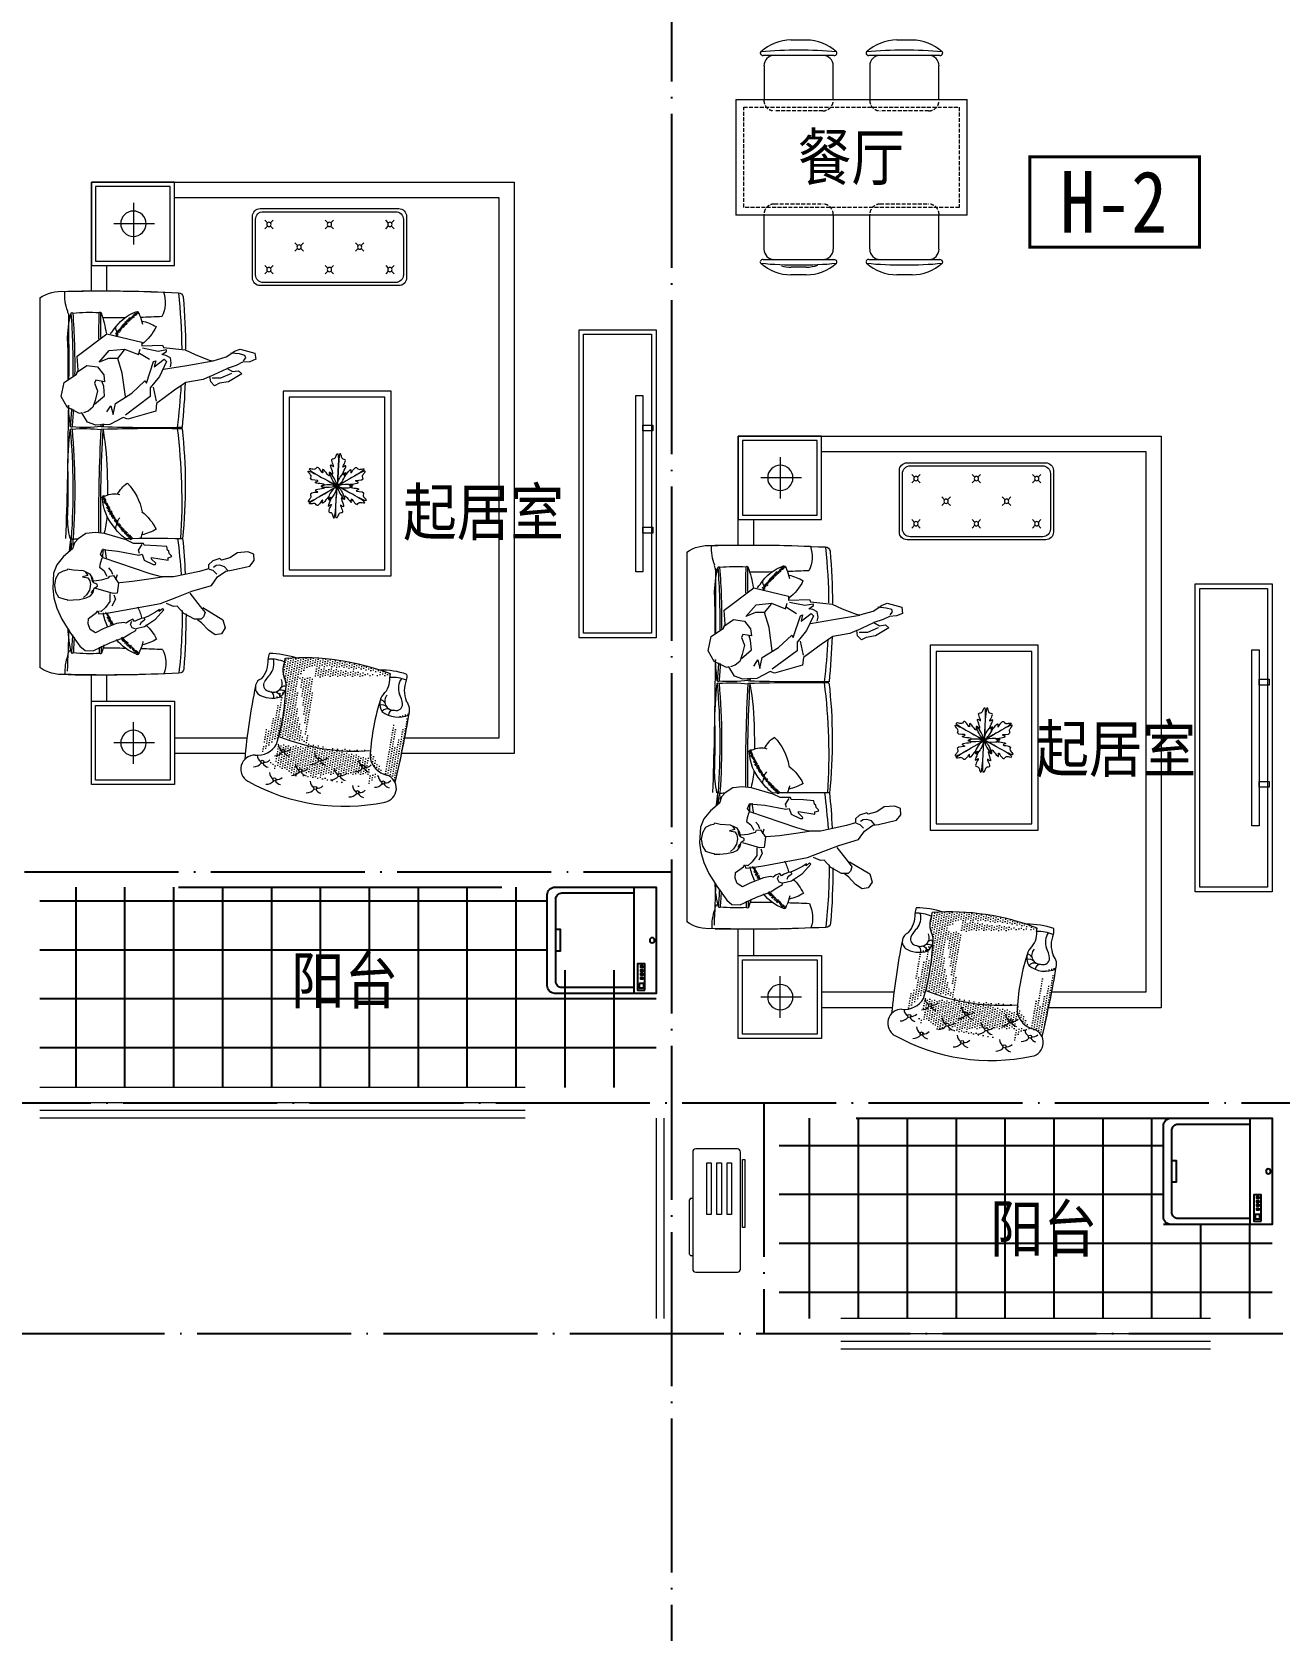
# Model space of a CAD drawing. Extents: x 534658 to 605938, y 354193 to 404593.
# Drawn here: x 552042 to 560142, y 369402 to 379845 of the extents above; entities that cross this region are included whole.
import ezdxf
from ezdxf.enums import TextEntityAlignment as Align

# ---------------------------------------------------------------- set-up
doc = ezdxf.new("R2010")
doc.units = 0
doc.header["$LTSCALE"] = 1000
doc.header["$MEASUREMENT"] = 0
doc.linetypes.add('DASH', pattern=[0.35, 0.25, -0.1])
doc.linetypes.add('DOTE', pattern=[2.42, 2, -0.2, 0.02, -0.2])
for name, color, linetype in [('0_厨卫', 154, 'Continuous'), ('0_铺地填充', 251, 'Continuous'), ('DOTE', 1, 'Continuous'), ('PUB_TEXT', 7, 'Continuous'), ('WINDOW', 4, 'Continuous')]:
    doc.layers.add(name, color=color, linetype=linetype)
for name, color, linetype, lineweight in [('0_家具', 31, 'Continuous', 9), ('0_栏杆', 163, 'Continuous', 5), ('0_空调', 31, 'Continuous', 9)]:
    doc.layers.add(name, color=color, linetype=linetype, lineweight=lineweight)
doc.styles.add('黑体', font='SIMHEI.TTF', dxfattribs={"width": 0.8})
pattern_1 = [(0, (-2117848.44, 598995.78), (0, 317.5), []), (90, (-2117848.44, 598995.78), (-317.5, 2e-14), [])]

# ---------------------------------------------------------------- blocks, each defined once
blk = doc.blocks.new('A$C4EB5717C')
at = {"layer": '0_空调', "color": 8}
for p, q in [((520, 110), (520, 120)), ((893, 120), (893, 110)), ((883, 100), (530, 100))]:
    blk.add_line(p, q, dxfattribs=at)
at = {"layer": '0_空调'}
blk.add_lwpolyline([(220, 120), (980, 120, 0.414214), (1000, 140), (1000, 410, 0.414214), (980, 430), (220, 430, 0.414214), (200, 410), (200, 140, 0.414214)], format="xyb", close=True, dxfattribs=at)
at = {"layer": '0_空调', "color": 8}
for points in [[(269, 459), (709, 459), (709, 444), (269, 444)], [(290, 372), (626, 372), (626, 343), (290, 343)], [(290, 306), (626, 306), (626, 277), (290, 277)], [(290, 240), (626, 240), (626, 211), (290, 211)]]:
    blk.add_lwpolyline(points, close=True, dxfattribs=at)
for centre, start, end in [((530, 110), 180, 270), ((883, 110), 270, 0)]:
    blk.add_arc(centre, 10, start, end, dxfattribs=at)
blk = doc.blocks.new('2325')
at = {"layer": '0_家具', "color": 8, "linetype": 'ByBlock'}
for p, q in [((1112746, 93438), (1112691, 93358)), ((1112837, 93458), (1112746, 93438)), ((1112907, 93418), (1112837, 93458)), ((1112947, 93338), (1112907, 93418)), ((1112575, 93353), (1112429, 93161)), ((1112665, 93348), (1112575, 93353)), ((1112680, 93358), (1112635, 93292)), ((1112635, 93292), (1112645, 93222)), ((1112691, 93358), (1112665, 93348)), ((1112907, 93252), (1112932, 93282)), ((1112932, 93282), (1112942, 93312)), ((1112942, 93323), (1112947, 93338)), ((1113003, 93287), (1112942, 93323)), ((1113023, 93232), (1113003, 93287)), ((1112429, 93161), (1112484, 92935)), ((1112615, 93212), (1112539, 93146)), ((1112590, 93151), (1112615, 93212)), ((1112645, 93222), (1112696, 93182)), ((1112696, 93182), (1112741, 93177)), ((1112731, 93232), (1112751, 93242)), ((1112741, 93177), (1112731, 93232)), ((1112771, 93182), (1112741, 93192)), ((1112751, 93242), (1112801, 93222)), ((1112832, 93177), (1112771, 93182)), ((1112801, 93222), (1112862, 93237)), ((1112887, 93242), (1112832, 93177)), ((1112862, 93237), (1112907, 93252)), ((1112937, 93161), (1112897, 93136)), ((1113018, 93141), (1113023, 93232)), ((1112539, 93146), (1112529, 93046)), ((1112590, 93091), (1112534, 93046)), ((1112590, 93091), (1112590, 93151)), ((1112686, 93061), (1112590, 93091)), ((1112837, 93041), (1112686, 93061)), ((1112882, 93106), (1112816, 93000)), ((1112953, 93121), (1112882, 93106)), ((1112897, 93136), (1112953, 93121)), ((1112973, 93056), (1113018, 93141)), ((1112983, 93026), (1112973, 93056)), ((1112529, 93046), (1112565, 92955)), ((1112565, 92955), (1112529, 92945)), ((1112555, 92950), (1112595, 92885)), ((1112816, 93000), (1112736, 92915)), ((1112837, 92880), (1112958, 93041)), ((1112932, 92844), (1112983, 93026)), ((1112484, 92935), (1112509, 92935)), ((1112509, 92935), (1112504, 92799)), ((1112544, 92829), (1112524, 92930)), ((1112645, 92854), (1112595, 92789)), ((1112610, 92859), (1112605, 92844)), ((1112605, 92844), (1112645, 92854)), ((1112751, 92905), (1112610, 92859)), ((1112706, 92819), (1112781, 92880)), ((1112736, 92915), (1112751, 92905)), ((1112867, 92839), (1112776, 92859)), ((1112781, 92880), (1112837, 92880)), ((1112882, 92839), (1112932, 92844)), ((1112504, 92799), (1112519, 92794)), ((1112519, 92794), (1112534, 92653)), ((1112534, 92774), (1112544, 92829)), ((1112544, 92774), (1112534, 92774)), ((1112565, 92804), (1112544, 92774)), ((1112570, 92779), (1112565, 92804)), ((1112585, 92749), (1112570, 92779)), ((1112620, 92744), (1112585, 92749)), ((1112595, 92789), (1112610, 92774)), ((1112610, 92774), (1112706, 92819)), ((1112645, 92749), (1112620, 92744)), ((1112660, 92794), (1112635, 92643)), ((1112796, 92723), (1112882, 92839)), ((1112534, 92653), (1112565, 92588)), ((1112635, 92643), (1112606, 92472)), ((1112726, 92537), (1112746, 92648)), ((1112746, 92648), (1112796, 92723)), ((1112565, 92588), (1112600, 92497)), ((1112706, 92492), (1112726, 92537)), ((1112605, 92472), (1112580, 92386)), ((1112600, 92497), (1112605, 92472)), ((1112706, 92492), (1112655, 92381)), ((1112741, 92487), (1112706, 92492)), ((1112716, 92477), (1112716, 92421)), ((1112767, 92463), (1112741, 92487)), ((1112741, 92371), (1112751, 92431)), ((1112751, 92431), (1112767, 92463)), ((1112543, 92332), (1112529, 92296)), ((1112560, 92356), (1112543, 92332)), ((1112560, 92301), (1112555, 92356)), ((1112580, 92386), (1112560, 92356)), ((1112615, 92280), (1112635, 92321)), ((1112635, 92321), (1112655, 92381)), ((1112655, 92381), (1112675, 92346)), ((1112675, 92346), (1112670, 92306)), ((1112716, 92421), (1112686, 92351)), ((1112689, 92285), (1112741, 92371)), ((1112529, 92296), (1112555, 92200)), ((1112570, 92265), (1112560, 92301)), ((1112585, 92260), (1112570, 92265)), ((1112605, 92275), (1112585, 92260)), ((1112595, 92195), (1112611, 92234)), ((1112611, 92234), (1112615, 92280)), ((1112670, 92306), (1112689, 92285)), ((1112555, 92200), (1112595, 92195))]:
    blk.add_line(p, q, dxfattribs=at)
blk = doc.blocks.new('135')
at = {"layer": '0_家具', "color": 8, "linetype": 'ByBlock'}
for p, q in [((1537304, 158076), (1537369, 158167)), ((1537369, 158167), (1537402, 158195)), ((1537402, 158195), (1537455, 158198)), ((1537455, 158198), (1537562, 158147)), ((1537562, 158147), (1537650, 158114)), ((1537650, 158114), (1537693, 158087)), ((1537251, 157993), (1537304, 158076)), ((1537435, 158059), (1537422, 158023)), ((1537422, 158023), (1537425, 157988)), ((1537471, 158081), (1537435, 158059)), ((1537519, 158056), (1537471, 158081)), ((1537607, 158021), (1537519, 158056)), ((1537653, 158013), (1537607, 158021)), ((1537670, 158018), (1537653, 158013)), ((1537690, 158003), (1537670, 158018)), ((1537693, 158087), (1537731, 158066)), ((1537708, 158049), (1537698, 158028)), ((1537698, 158028), (1537706, 158006)), ((1537728, 158056), (1537708, 158049)), ((1537723, 158008), (1537713, 157993)), ((1537741, 157998), (1537723, 158008)), ((1537731, 158066), (1537733, 158054)), ((1537733, 158054), (1537789, 158041)), ((1537764, 158016), (1537758, 158032)), ((1537782, 158004), (1537764, 158016)), ((1537789, 158041), (1537860, 157993)), ((1538158, 158016), (1538133, 157996)), ((1538204, 158064), (1538158, 158016)), ((1538247, 158094), (1538204, 158064)), ((1538287, 158087), (1538247, 158094)), ((1538312, 158049), (1538287, 158087)), ((1538297, 157996), (1538312, 158049)), ((1537200, 157854), (1537220, 157922)), ((1537220, 157922), (1537251, 157993)), ((1537425, 157988), (1537476, 157950)), ((1537476, 157950), (1537486, 157938)), ((1537486, 157938), (1537491, 157958)), ((1537491, 157958), (1537531, 157955)), ((1537506, 157943), (1537496, 157940)), ((1537534, 157917), (1537506, 157943)), ((1537531, 157955), (1537604, 157943)), ((1537564, 157877), (1537534, 157917)), ((1537599, 157862), (1537577, 157907)), ((1537604, 157943), (1537893, 157890)), ((1537713, 157993), (1537690, 158003)), ((1537766, 157988), (1537741, 157998)), ((1537781, 157985), (1537766, 157988)), ((1537809, 157975), (1537781, 157985)), ((1537791, 157995), (1537782, 158004)), ((1537785, 157987), (1537791, 157995)), ((1537860, 157948), (1537809, 157975)), ((1537860, 157993), (1537913, 157932)), ((1537885, 157930), (1537860, 157948)), ((1537883, 157943), (1537885, 157930)), ((1537905, 157925), (1537883, 157943)), ((1537913, 157932), (1537905, 157925)), ((1537976, 157910), (1537931, 157890)), ((1538001, 157907), (1537976, 157910)), ((1538044, 157955), (1538001, 157907)), ((1538113, 157993), (1538044, 157955)), ((1538082, 157824), (1538150, 157910)), ((1538156, 157993), (1538113, 157993)), ((1538150, 157910), (1538181, 157950)), ((1538171, 157978), (1538156, 157993)), ((1538166, 157917), (1538297, 157996)), ((1538181, 157950), (1538171, 157978)), ((1537192, 157794), (1537200, 157854)), ((1537203, 157771), (1537210, 157816)), ((1537210, 157816), (1537230, 157849)), ((1537230, 157849), (1537271, 157862)), ((1537271, 157862), (1537286, 157864)), ((1537286, 157869), (1537324, 157867)), ((1537286, 157864), (1537286, 157869)), ((1537324, 157867), (1537367, 157864)), ((1537367, 157864), (1537410, 157854)), ((1537412, 157834), (1537392, 157851)), ((1537410, 157854), (1537438, 157842)), ((1537431, 157804), (1537412, 157834)), ((1537437, 157768), (1537431, 157804)), ((1537438, 157842), (1537455, 157819)), ((1537451, 157804), (1537441, 157824)), ((1537455, 157819), (1537461, 157791)), ((1537584, 157826), (1537473, 157794)), ((1537564, 157826), (1537564, 157877)), ((1537610, 157824), (1537584, 157826)), ((1537589, 157834), (1537599, 157862)), ((1537620, 157758), (1537610, 157824)), ((1537893, 157890), (1537999, 157849)), ((1537999, 157849), (1538095, 157811)), ((1538095, 157811), (1538224, 157773)), ((1537198, 157693), (1537192, 157794)), ((1537210, 157730), (1537203, 157771)), ((1537230, 157695), (1537210, 157730)), ((1537261, 157680), (1537230, 157695)), ((1537386, 157717), (1537420, 157723)), ((1537420, 157708), (1537386, 157717)), ((1537435, 157700), (1537392, 157679)), ((1537405, 157687), (1537420, 157708)), ((1537420, 157723), (1537433, 157743)), ((1537433, 157743), (1537437, 157768)), ((1537453, 157728), (1537435, 157700)), ((1537441, 157718), (1537450, 157751)), ((1537458, 157756), (1537453, 157728)), ((1537481, 157766), (1537458, 157756)), ((1537460, 157743), (1537508, 157738)), ((1537461, 157791), (1537482, 157778)), ((1537482, 157778), (1537481, 157766)), ((1537508, 157738), (1537554, 157725)), ((1537824, 157698), (1537519, 157594)), ((1537524, 157677), (1537544, 157713)), ((1537554, 157725), (1537562, 157713)), ((1537562, 157713), (1537587, 157710)), ((1537582, 157703), (1537574, 157680)), ((1537587, 157710), (1537620, 157758)), ((1537602, 157735), (1537612, 157703)), ((1537711, 157748), (1537625, 157756)), ((1537817, 157733), (1537711, 157748)), ((1537903, 157720), (1537817, 157733)), ((1537898, 157718), (1537824, 157698)), ((1537976, 157718), (1537898, 157718)), ((1538145, 157682), (1537976, 157718)), ((1538224, 157773), (1538262, 157718)), ((1538257, 157700), (1538234, 157677)), ((1538262, 157718), (1538317, 157680)), ((1537220, 157639), (1537198, 157693)), ((1537263, 157586), (1537220, 157639)), ((1537283, 157675), (1537261, 157680)), ((1537291, 157667), (1537283, 157675)), ((1537326, 157675), (1537291, 157667)), ((1537392, 157679), (1537326, 157675)), ((1537496, 157655), (1537524, 157677)), ((1537501, 157632), (1537496, 157655)), ((1537511, 157597), (1537501, 157632)), ((1537519, 157594), (1537503, 157571)), ((1537574, 157680), (1537556, 157660)), ((1537774, 157571), (1537786, 157609)), ((1537786, 157609), (1537845, 157637)), ((1537862, 157629), (1537834, 157602)), ((1537834, 157592), (1537941, 157609)), ((1537834, 157602), (1537834, 157592)), ((1537845, 157637), (1537860, 157637)), ((1537860, 157637), (1537862, 157629)), ((1537941, 157609), (1537941, 157594)), ((1537941, 157594), (1537966, 157586)), ((1538204, 157665), (1538145, 157682)), ((1538204, 157639), (1538204, 157665)), ((1538231, 157614), (1538204, 157639)), ((1538234, 157677), (1538211, 157670)), ((1538277, 157599), (1538231, 157614)), ((1538254, 157645), (1538236, 157657)), ((1538277, 157642), (1538254, 157645)), ((1538307, 157652), (1538277, 157642)), ((1538287, 157609), (1538277, 157599)), ((1538343, 157594), (1538287, 157609)), ((1538330, 157677), (1538307, 157652)), ((1538317, 157680), (1538353, 157675)), ((1538391, 157561), (1538343, 157594)), ((1538353, 157675), (1538471, 157648)), ((1538471, 157648), (1538499, 157612)), ((1538499, 157612), (1538497, 157571)), ((1537321, 157536), (1537263, 157586)), ((1537334, 157496), (1537321, 157536)), ((1537357, 157470), (1537334, 157496)), ((1537503, 157571), (1537516, 157541)), ((1537516, 157541), (1537615, 157551)), ((1537615, 157551), (1537751, 157576)), ((1537716, 157501), (1537670, 157478)), ((1537781, 157501), (1537716, 157501)), ((1537755, 157566), (1537750, 157544)), ((1537750, 157544), (1537774, 157507)), ((1537751, 157576), (1537774, 157571)), ((1537786, 157513), (1537781, 157501)), ((1537867, 157516), (1537786, 157513)), ((1537933, 157521), (1537867, 157516)), ((1537938, 157544), (1537933, 157521)), ((1537946, 157551), (1537938, 157544)), ((1537948, 157566), (1537946, 157551)), ((1537961, 157579), (1537948, 157566)), ((1537966, 157586), (1537961, 157579)), ((1538459, 157556), (1538391, 157561)), ((1538497, 157571), (1538459, 157556)), ((1537407, 157437), (1537357, 157470)), ((1537471, 157430), (1537407, 157437)), ((1537529, 157437), (1537471, 157430)), ((1537670, 157478), (1537529, 157437))]:
    blk.add_line(p, q, dxfattribs=at)
blk = doc.blocks.new('A$C06297D3F')
at = {"layer": '0_家具'}
h = blk.add_hatch(dxfattribs=at)
h.set_pattern_fill('DOTS', color=8, scale=254, angle=-134.7764, style=0)
h.set_pattern_definition([(225.223636, (11129.018, -27762.821), (5.678339, -16.815945), [0, -15.875])])
edge = h.paths.add_edge_path()
edge.add_ellipse((1857, -639), major_axis=(1240, -774), ratio=1, start_angle=160.1904, end_angle=162.2843, ccw=False)
edge.add_ellipse((1013, 376), major_axis=(77, 124), ratio=1, start_angle=4.7389, end_angle=56.3169, ccw=False)
edge.add_ellipse((1230, 595), major_axis=(93, 149), ratio=1, start_angle=101.58, end_angle=152.6447, ccw=False)
edge.add_ellipse((6451, 6579), major_axis=(6790, -4238), ratio=1, start_angle=258.8511, end_angle=259.6893, ccw=False)
edge.add_ellipse((952, 678), major_axis=(54.6, -34.1), ratio=1, start_angle=96.3205, end_angle=137.2526)
edge.add_ellipse((925, 737), major_axis=(8.57, -5.35), ratio=1, start_angle=257.1951, end_angle=411.7533, ccw=False)
edge.add_ellipse((925, 737), major_axis=(8.57, -5.35), ratio=1, start_angle=77.1951, end_angle=257.1951, ccw=False)
edge.add_ellipse((925, 737), major_axis=(5.35, 8.57), ratio=1, start_angle=321.7533, end_angle=347.1951, ccw=False)
edge.add_ellipse((952, 678), major_axis=(54.6, -34.1), ratio=1, start_angle=96.3205, end_angle=137.2526, ccw=False)
edge.add_ellipse((6451, 6579), major_axis=(4238, 6790), ratio=1, start_angle=165.3694, end_angle=168.8511, ccw=False)
edge.add_ellipse((556, 1189), major_axis=(115, -72), ratio=1, start_angle=275.8515, end_angle=337.7307, ccw=False)
edge.add_ellipse((374, 988), major_axis=(77, 123), ratio=1, start_angle=278.3727, end_angle=335.0598, ccw=False)
edge.add_ellipse((-617, 1788), major_axis=(749, 1200), ratio=1, start_angle=262.6728, end_angle=264.6261, ccw=False)
edge.add_ellipse((-196, -242), major_axis=(1119, -699), ratio=1, start_angle=64.9106, end_angle=91.2815, ccw=False)
edge = h.paths.add_edge_path()
edge.add_ellipse((2081, -906), major_axis=(916, 1468), ratio=1, start_angle=67.336, end_angle=79.9465, ccw=False)
edge.add_ellipse((1230, 595), major_axis=(149, -93), ratio=1, start_angle=242.6447, end_angle=242.7012, ccw=False)
edge.add_ellipse((1013, 376), major_axis=(124, -77), ratio=1, start_angle=94.7389, end_angle=146.3169)
edge.add_ellipse((1857, -639), major_axis=(774, 1240), ratio=1, start_angle=70.1904, end_angle=84.7651)
edge.add_ellipse((757, 180), major_axis=(77.4, -48.3), ratio=1, start_angle=124.2911, end_angle=167.1951, ccw=False)
edge.add_ellipse((706, 108), major_axis=(145, -90), ratio=1, start_angle=90.3382, end_angle=105.7276, ccw=False)
edge = h.paths.add_edge_path()
edge.add_line((586, 85), (603, 103))
edge.add_ellipse((527, 224), major_axis=(76, 122), ratio=1, start_angle=244.2517, end_angle=292.157)
edge.add_ellipse((757, 180), major_axis=(77.4, -48.3), ratio=1, start_angle=167.1951, end_angle=199.6694, ccw=False)
edge.add_ellipse((1857, -639), major_axis=(1240, -774), ratio=1, start_angle=162.2843, end_angle=174.7651, ccw=False)
edge.add_ellipse((-196, -242), major_axis=(1119, -699), ratio=1, start_angle=64.9106, end_angle=73.1357)
edge.add_ellipse((55, 786), major_axis=(402, 644), ratio=1, start_angle=255.9004, end_angle=289.8354, ccw=False)
edge.add_ellipse((521, 331), major_axis=(58, 92.9), ratio=1, start_angle=176.3822, end_angle=245.1703, ccw=False)
edge.add_ellipse((1562, 1834), major_axis=(1026, 1644), ratio=1, start_angle=162.7715, end_angle=177.2383, ccw=False)
edge.add_line((95, 568), (86, 560))
edge.add_ellipse((1402, 1446), major_axis=(1346, -840), ratio=1, start_angle=245.932, end_angle=271.0135)
edge = h.paths.add_edge_path()
edge.add_ellipse((820, 446), major_axis=(371, 594), ratio=1, start_angle=59.5523, end_angle=90.9474, ccw=False)
edge.add_ellipse((374, 988), major_axis=(123, -77), ratio=1, start_angle=65.2032, end_angle=73.334)
edge.add_ellipse((556, 1138), major_axis=(77.3, -48.3), ratio=1, start_angle=201.1958, end_angle=248.545, ccw=False)
edge.add_ellipse((4469, -3417), major_axis=(3217, 5155), ratio=1, start_angle=73.1682, end_angle=77.5565)
edge.add_ellipse((192, 773), major_axis=(75.6, -47.2), ratio=1, start_angle=156.3093, end_angle=167.0408, ccw=False)
edge.add_ellipse((107, 679), major_axis=(145, -90), ratio=1, start_angle=80.8602, end_angle=110.3903, ccw=False)
for p, q in [((103, 576), (86, 560)), ((603, 103), (586, 85))]:
    blk.add_line(p, q, dxfattribs=at)
at = {"layer": '0_家具', "color": 8}
for centre in [(530, 1110), (702, 1066), (575, 954), (735, 907), (911, 885), (782, 751), (925, 737), (1095, 688), (943, 568), (1095, 549)]:
    blk.add_circle(centre, 10.1, dxfattribs=at)
at = {"layer": '0_家具'}
for centre, radius, start, end in [((4469, -3417), 6076, 131.1967, 135.585), ((556, 1138), 91.1, 65.7048, 216.5736), ((87, 41), 1284, 25.7182, 66.7835), ((374, 988), 145, 336.4012, 41.3625), ((192, 773), 89.1, 124.3378, 185.9862), ((107, 679), 171, 16.6911, 78.4188), ((-617, 1788), 1414, 307.5317, 322.6546), ((-196, -242), 1320, 32.9391, 59.3384), ((-69, 802), 176, 302.3259, 347.2661), ((63, 595), 69.3, 122.5231, 154.8526), ((228, 780), 239, 211.9659, 238.4814), ((225, 501), 144, 100.2617, 148.1671), ((179, 731), 91.3, 282.7494, 358.1277), ((413, 922), 509, 215.7832, 236.0673), ((1402, 1446), 1586, 213.9605, 239.042), ((1162, 560), 91.1, 233.8737, 24.7425), ((1857, -639), 1461, 128.219, 142.7936), ((-2180, 3323), 4407, 313.3878, 319.6664), ((1013, 376), 146, 49.2276, 114.3454), ((757, 180), 91.3, 92.3196, 167.6979), ((706, 108), 171, 21.7075, 73.7562), ((1035, 516), 642, 217.7518, 233.4334), ((527, 224), 144, 302.2802, 350.1855), ((804, 163), 61, 257.0033, 6.7865), ((806, 229), 239, 211.9659, 238.4814), ((622, 63), 69.3, 295.5946, 327.9242), ((830, -67), 176, 103.1812, 148.1214)]:
    blk.add_arc(centre, radius, start, end, dxfattribs=at)
at = {"layer": '0_家具', "color": 8}
for centre, radius, start, end in [((479, 1125), 52.8, 354.3117, 41.9543), ((492, 1083), 46.2, 47.8908, 102.7522), ((496, 1082), 43.9, 323.073, 26.0407), ((556, 1051), 64.4, 53.4773, 105.2811), ((664, 1039), 46.2, 47.8908, 102.7522), ((651, 1081), 52.8, 354.3117, 41.9543), ((668, 1038), 43.9, 323.073, 26.0407), ((728, 1007), 64.4, 53.4773, 105.2811), ((538, 927), 46.2, 47.8908, 102.7522), ((525, 969), 52.8, 354.3117, 41.9543), ((541, 926), 43.9, 323.073, 26.0407), ((602, 895), 64.4, 53.4773, 105.2811), ((684, 922), 52.8, 354.3117, 41.9543), ((697, 880), 46.2, 47.8908, 102.7522), ((701, 879), 43.9, 323.073, 26.0407), ((761, 848), 64.4, 53.4773, 105.2811), ((874, 858), 46.2, 47.8908, 102.7522), ((861, 900), 52.8, 354.3117, 41.9543), ((877, 857), 43.9, 323.073, 26.0407), ((938, 826), 64.4, 53.4773, 105.2811), ((273, 685), 161, 150.1839, 174.3037), ((168, 742), 41.6, 39.7131, 145.3085), ((171, 718), 58.1, 281.3278, 60.4745), ((224, 792), 33.9, 237.9436, 321.2231), ((259, 774), 47.3, 218.2701, 282.701), ((744, 725), 46.2, 47.8908, 102.7522), ((731, 767), 52.8, 354.3117, 41.9543), ((748, 724), 43.9, 323.073, 26.0407), ((808, 693), 64.4, 53.4773, 105.2811), ((888, 710), 46.2, 47.8908, 102.7522), ((875, 752), 52.8, 354.3117, 41.9543), ((952, 678), 64.4, 53.4773, 105.2811), ((1044, 703), 52.8, 354.3117, 41.9543), ((9, 727), 107, 289.9419, 345.8856), ((253, 687), 29.5, 164.7803, 236.5752), ((272, 730), 44.1, 188.4811, 251.6391), ((891, 709), 43.9, 323.073, 26.0407), ((1057, 661), 46.2, 47.8908, 102.7522), ((1061, 660), 43.9, 323.073, 26.0407), ((1121, 630), 64.4, 53.4773, 105.2811), ((905, 541), 46.2, 47.8908, 102.7522), ((892, 583), 52.8, 354.3117, 41.9543), ((909, 540), 43.9, 323.073, 26.0407), ((969, 510), 64.4, 53.4773, 105.2811), ((1058, 522), 46.2, 47.8908, 102.7522), ((1045, 564), 52.8, 354.3117, 41.9543), ((1062, 521), 43.9, 323.073, 26.0407), ((1122, 490), 64.4, 53.4773, 105.2811), ((743, 173), 58.1, 29.9728, 169.1194), ((711, 254), 29.5, 213.872, 285.6669), ((754, 274), 44.1, 198.8082, 261.9662), ((799, 261), 47.3, 167.7463, 232.1772), ((817, 227), 33.9, 129.2242, 212.5036), ((754, 10), 107, 104.5617, 160.5054), ((709, 274), 161, 276.1436, 300.2634), ((767, 169), 41.6, 305.1388, 50.7342)]:
    blk.add_arc(centre, radius, start, end, dxfattribs=at)
blk = doc.blocks.new('A$C023E0CD5')
at = {"layer": '0_家具'}
for p, q in [((2741, 3918), (2741, 3648)), ((2604, 3783), (2868, 3783)), ((3348, 3301), (3348, 901)), ((2741, 277), (2741, 547)), ((2604, 412), (2868, 412))]:
    blk.add_line(p, q, dxfattribs=at)
at = {"layer": '0_家具', "color": 8}
for p, q in [((1066, 3788), (1049, 3805)), ((1049, 3750), (1066, 3768)), ((1086, 3788), (1103, 3805)), ((1103, 3750), (1086, 3768)), ((1459, 3788), (1441, 3805)), ((1441, 3750), (1459, 3768)), ((1478, 3788), (1496, 3805)), ((1496, 3750), (1478, 3768)), ((1851, 3788), (1833, 3805)), ((1833, 3750), (1851, 3768)), ((1871, 3788), (1888, 3805)), ((1888, 3750), (1871, 3768)), ((1262, 3641), (1245, 3659)), ((1282, 3641), (1300, 3659)), ((1655, 3641), (1637, 3659)), ((1675, 3641), (1692, 3659)), ((1245, 3604), (1262, 3621)), ((1300, 3604), (1282, 3621)), ((1637, 3604), (1655, 3621)), ((1692, 3604), (1675, 3621)), ((1049, 3512), (1066, 3494)), ((1066, 3475), (1049, 3457)), ((1103, 3512), (1086, 3494)), ((1086, 3475), (1103, 3457)), ((1441, 3512), (1459, 3494)), ((1459, 3475), (1441, 3457)), ((1496, 3512), (1478, 3494)), ((1478, 3475), (1496, 3457)), ((1833, 3512), (1851, 3494)), ((1851, 3475), (1833, 3457)), ((1888, 3512), (1871, 3494)), ((1871, 3475), (1888, 3457))]:
    blk.add_line(p, q, dxfattribs=at)
at = {"layer": '0_家具', "color": 8, "linetype": 'Continuous'}
for p, q in [((2708, 3200), (2716, 3209)), ((2714, 3202), (2722, 3211)), ((2716, 3194), (2724, 3203)), ((2728, 3199), (2720, 3190)), ((2730, 3203), (2722, 3195)), ((2730, 3196), (2722, 3188)), ((2737, 3200), (2729, 3191)), ((2737, 3193), (2729, 3184)), ((2737, 3184), (2745, 3192)), ((2737, 3177), (2745, 3185)), ((2749, 3180), (2737, 3176)), ((2749, 3180), (2741, 3171)), ((2752, 3177), (2744, 3169)), ((2759, 3171), (2751, 3163)), ((2757, 3157), (2765, 3166)), ((2766, 3175), (2758, 3166)), ((2759, 3155), (2772, 3159)), ((2764, 3161), (2772, 3169)), ((2774, 3158), (2766, 3150)), ((2779, 3162), (2771, 3153)), ((2781, 3152), (2773, 3144)), ((2786, 3156), (2778, 3147)), ((2779, 3136), (2787, 3144)), ((2781, 3133), (2794, 3147)), ((2796, 3135), (2784, 3131)), ((2801, 3140), (2788, 3136)), ((2796, 3135), (2788, 3126)), ((2799, 3132), (2791, 3124)), ((2798, 3124), (2806, 3133)), ((2806, 3126), (2798, 3118)), ((2801, 3122), (2809, 3130)), ((2809, 3121), (2801, 3112)), ((2816, 3123), (2803, 3119)), ((2814, 3124), (2806, 3115)), ((2815, 3115), (2807, 3106)), ((2821, 3118), (2813, 3109)), ((2815, 3102), (2823, 3110)), ((2817, 3099), (2825, 3108)), ((2832, 3101), (2820, 3097)), ((2835, 3099), (2823, 3085)), ((2832, 3101), (2824, 3093)), ((2833, 3091), (2825, 3083)), ((2840, 3085), (2832, 3077)), ((2833, 3083), (2841, 3092)), ((2835, 3081), (2843, 3089)), ((2850, 3082), (2837, 3078)), ((2851, 3070), (2841, 3065)), ((2851, 3081), (2844, 3070)), ((2855, 3062), (2845, 3057)), ((2846, 3067), (2856, 3072)), ((2847, 3064), (2858, 3069)), ((2927, 1980), (2917, 1985)), ((2929, 1983), (2918, 1988)), ((2921, 1993), (2931, 1988)), ((2934, 1982), (2923, 1987)), ((2925, 2002), (2935, 1997)), ((2939, 2007), (2928, 2012)), ((2928, 1997), (2939, 1992)), ((2939, 2007), (2932, 2018)), ((2932, 2006), (2943, 2001)), ((2873, 1875), (2862, 1880)), ((2877, 1883), (2866, 1888)), ((2881, 1888), (2871, 1893)), ((2881, 1879), (2871, 1884)), ((2881, 1877), (2874, 1888)), ((2885, 1896), (2875, 1901)), ((2875, 1891), (2886, 1885)), ((2887, 1899), (2876, 1904)), ((2877, 1894), (2887, 1889)), ((2887, 1899), (2879, 1910)), ((2881, 1913), (2898, 1904)), ((2882, 1916), (2893, 1911)), ((2893, 1896), (2886, 1907)), ((2899, 1919), (2889, 1924)), ((2890, 1928), (2891, 1927)), ((2903, 1926), (2890, 1928)), ((2891, 1927), (2892, 1927)), ((2891, 1927), (2891, 1927)), ((2892, 1927), (2893, 1927)), ((2892, 1927), (2892, 1927)), ((2903, 1927), (2893, 1932)), ((2893, 1927), (2894, 1927)), ((2893, 1927), (2893, 1927)), ((2904, 1915), (2893, 1920)), ((2894, 1927), (2895, 1927)), ((2894, 1927), (2894, 1927)), ((2894, 1927), (2894, 1927)), ((2895, 1926), (2896, 1927)), ((2895, 1927), (2895, 1926)), ((2896, 1940), (2903, 1929)), ((2896, 1927), (2897, 1926)), ((2897, 1944), (2908, 1938)), ((2908, 1923), (2897, 1928)), ((2897, 1927), (2898, 1927)), ((2897, 1926), (2897, 1927)), ((2898, 1927), (2899, 1927)), ((2898, 1927), (2898, 1927)), ((2898, 1927), (2898, 1927)), ((2899, 1927), (2900, 1927)), ((2900, 1927), (2901, 1926)), ((2911, 1945), (2901, 1951)), ((2901, 1926), (2902, 1926)), ((2901, 1926), (2901, 1926)), ((2901, 1926), (2901, 1926)), ((2902, 1926), (2903, 1926)), ((2903, 1937), (2913, 1932)), ((2915, 1953), (2905, 1959)), ((2917, 1957), (2906, 1962)), ((2916, 1939), (2906, 1944)), ((2917, 1957), (2909, 1968)), ((2910, 1967), (2921, 1962)), ((2926, 1972), (2915, 1977)), ((2917, 1970), (2927, 1964)), ((2932, 1974), (2922, 1980)), ((2779, 1778), (2787, 1769)), ((2781, 1780), (2794, 1766)), ((2796, 1779), (2784, 1783)), ((2796, 1779), (2788, 1787)), ((2801, 1773), (2788, 1777)), ((2799, 1781), (2791, 1790)), ((2806, 1787), (2798, 1796)), ((2798, 1789), (2806, 1781)), ((2809, 1793), (2801, 1801)), ((2801, 1792), (2809, 1783)), ((2816, 1790), (2803, 1794)), ((2814, 1789), (2806, 1798)), ((2815, 1799), (2807, 1807)), ((2821, 1796), (2813, 1804)), ((2815, 1811), (2823, 1803)), ((2817, 1814), (2825, 1805)), ((2832, 1812), (2820, 1816)), ((2835, 1815), (2823, 1828)), ((2832, 1812), (2824, 1821)), ((2833, 1822), (2825, 1831)), ((2840, 1828), (2832, 1837)), ((2833, 1830), (2841, 1822)), ((2835, 1833), (2843, 1824)), ((2850, 1831), (2837, 1835)), ((2851, 1843), (2841, 1849)), ((2851, 1832), (2844, 1844)), ((2855, 1851), (2845, 1857)), ((2863, 1852), (2846, 1860)), ((2846, 1846), (2856, 1841)), ((2847, 1850), (2858, 1844)), ((2864, 1855), (2854, 1860)), ((2864, 1855), (2857, 1866)), ((2859, 1869), (2869, 1864)), ((2860, 1872), (2871, 1867)), ((2877, 1871), (2867, 1876)), ((2748, 1748), (2748, 1747)), ((2748, 1748), (2748, 1748)), ((2748, 1747), (2749, 1747)), ((2749, 1747), (2749, 1746)), ((2762, 1733), (2749, 1737)), ((2759, 1742), (2751, 1751)), ((2762, 1733), (2754, 1742)), ((2757, 1756), (2765, 1747)), ((2765, 1736), (2757, 1745)), ((2766, 1739), (2758, 1747)), ((2759, 1758), (2772, 1754)), ((2764, 1753), (2772, 1744)), ((2774, 1755), (2766, 1764)), ((2779, 1752), (2771, 1760)), ((2781, 1761), (2773, 1770)), ((2786, 1758), (2778, 1766)), ((2914, 1243), (2906, 1254)), ((2907, 1253), (2918, 1248)), ((2914, 1255), (2924, 1250)), ((2923, 1258), (2919, 1260)), ((2882, 1182), (2871, 1187)), ((2884, 1185), (2873, 1190)), ((2884, 1185), (2876, 1196)), ((2878, 1199), (2895, 1190)), ((2879, 1202), (2890, 1197)), ((2890, 1181), (2883, 1193)), ((2896, 1205), (2885, 1210)), ((2887, 1214), (2887, 1213)), ((2899, 1212), (2887, 1214)), ((2887, 1213), (2888, 1213)), ((2888, 1213), (2889, 1213)), ((2900, 1213), (2889, 1218)), ((2889, 1213), (2890, 1213)), ((2889, 1213), (2889, 1213)), ((2890, 1213), (2891, 1213)), ((2890, 1213), (2890, 1213)), ((2900, 1201), (2890, 1206)), ((2891, 1212), (2892, 1212)), ((2891, 1213), (2891, 1212)), ((2891, 1213), (2891, 1213)), ((2892, 1226), (2900, 1215)), ((2892, 1212), (2893, 1212)), ((2892, 1212), (2892, 1212)), ((2893, 1212), (2894, 1212)), ((2894, 1229), (2905, 1224)), ((2904, 1209), (2894, 1214)), ((2894, 1213), (2895, 1212)), ((2894, 1212), (2894, 1213)), ((2895, 1212), (2896, 1213)), ((2895, 1213), (2895, 1212)), ((2895, 1212), (2895, 1213)), ((2896, 1213), (2897, 1213)), ((2897, 1213), (2897, 1212)), ((2897, 1212), (2898, 1212)), ((2908, 1231), (2898, 1237)), ((2898, 1212), (2899, 1212)), ((2898, 1212), (2898, 1212)), ((2899, 1223), (2910, 1218)), ((2899, 1212), (2899, 1212)), ((2912, 1239), (2902, 1245)), ((2914, 1243), (2903, 1248)), ((2913, 1225), (2903, 1230)), ((2756, 1044), (2769, 1040)), ((2771, 1041), (2763, 1049)), ((2776, 1038), (2768, 1046)), ((2778, 1047), (2770, 1056)), ((2783, 1044), (2775, 1052)), ((2776, 1064), (2784, 1055)), ((2778, 1066), (2791, 1052)), ((2793, 1065), (2780, 1068)), ((2793, 1065), (2785, 1073)), ((2798, 1059), (2785, 1063)), ((2796, 1067), (2788, 1076)), ((2802, 1073), (2794, 1082)), ((2795, 1075), (2803, 1067)), ((2806, 1079), (2798, 1087)), ((2798, 1078), (2806, 1069)), ((2813, 1076), (2800, 1080)), ((2811, 1075), (2803, 1084)), ((2812, 1085), (2804, 1093)), ((2817, 1081), (2809, 1090)), ((2812, 1097), (2820, 1089)), ((2711, 997), (2719, 988)), ((2713, 1005), (2721, 997)), ((2725, 1001), (2717, 1009)), ((2727, 1003), (2719, 1012)), ((2727, 996), (2719, 1005)), ((2734, 1006), (2726, 1015)), ((2734, 999), (2726, 1008)), ((2746, 1019), (2733, 1023)), ((2734, 1022), (2742, 1014)), ((2734, 1016), (2742, 1007)), ((2746, 1019), (2738, 1028)), ((2749, 1022), (2741, 1030)), ((2745, 1034), (2745, 1033)), ((2745, 1034), (2745, 1034)), ((2745, 1033), (2746, 1032)), ((2745, 1033), (2745, 1033)), ((2755, 1028), (2747, 1036)), ((2753, 1042), (2761, 1033)), ((2763, 1025), (2755, 1033)), ((2761, 1038), (2769, 1030))]:
    blk.add_line(p, q, dxfattribs=at)
at = {"layer": '0_家具', "color": 1, "linetype": 'Continuous'}
blk.add_line((2705, 999), (2713, 991), dxfattribs=at)
at = {"layer": '0_家具', "flags": 128}
for points in [[(3014, 3346), (3014, 4053), (268, 4053), (268, 343), (999, 343)], [(2015, 343), (2474, 343)]]:
    blk.add_lwpolyline(points, dxfattribs=at)
for points in [[(3014, 3512), (2474, 3512), (2474, 4053), (3014, 4053)], [(3014, 683), (2474, 683), (2474, 143), (3014, 143)]]:
    blk.add_lwpolyline(points, close=True, dxfattribs=at)
at = {"layer": '0_家具', "color": 8, "flags": 128}
for points in [[(2986, 3540), (2502, 3540), (2502, 4025), (2986, 4025)], [(2986, 655), (2502, 655), (2502, 171), (2986, 171)]]:
    blk.add_lwpolyline(points, close=True, dxfattribs=at)
for points in [[(2474, 3953), (368, 3953), (368, 443), (979, 443)], [(2914, 3346), (2914, 3512)], [(2914, 683), (2914, 853)], [(2004, 443), (2474, 443)]]:
    blk.add_lwpolyline(points, dxfattribs=at)
at = {"layer": '0_家具'}
blk.add_lwpolyline([(1968, 3431), (1968, 3831, 0.414214), (1918, 3881), (1018, 3881, 0.414214), (968, 3831), (968, 3431, 0.414214), (1018, 3381), (1918, 3381, 0.414214)], format="xyb", close=True, dxfattribs=at)
at = {"layer": '0_家具', "color": 8}
blk.add_lwpolyline([(1948, 3451), (1948, 3811, 0.414214), (1898, 3861), (1038, 3861, 0.414214), (988, 3811), (988, 3451, 0.414214), (1038, 3401), (1898, 3401, 0.414214)], format="xyb", close=True, dxfattribs=at)
at = {"layer": '0_家具'}
blk.add_lwpolyline([(1068, 2696), (1769, 2696), (1769, 1496), (1068, 1496)], close=True, dxfattribs=at)
at = {"layer": '0_家具', "color": 8}
blk.add_lwpolyline([(1108, 2656), (1729, 2656), (1729, 1536), (1108, 1536)], close=True, dxfattribs=at)
at = {"layer": '0_家具'}
blk.add_lwpolyline([(3014, 343), (3014, 853)], dxfattribs=at)
for centre in [(2741, 3783), (2741, 412)]:
    blk.add_circle(centre, 82.2, dxfattribs=at)
at = {"layer": '0_家具', "color": 8}
for centre in [(1076, 3778), (1468, 3778), (1861, 3778), (1272, 3631), (1665, 3631), (1076, 3485), (1468, 3485), (1861, 3485)]:
    blk.add_circle(centre, 14, dxfattribs=at)
at = {"layer": '0_家具'}
for centre, radius, start, end in [((2972, -7327), 10674, 88.9551, 92.8127), ((2923, -5418), 8765, 88.2729, 92.4681), ((2897, 3321), 290, 338.6332, 4.6518), ((3209, 3097), 247, 55.7019, 95.0726), ((7161, 2923), 4759, 175.3738, 179.4602), ((2447, 3305), 28.8, 85.9015, 175.4074), ((2736, 3270), 202, 160.2656, 206.5581), ((2751, 2849), 309, 102.1202, 120.7599), ((2932, 3080), 255, 154.509, 168.6304), ((2504, 2868), 396, 30.3049, 58.8199), ((2622, 2935), 294, 32.7198, 69.52), ((2916, 10362), 7191, 269.0535, 270.1895), ((3590, 2971), 680, 159.9249, 171.4858), ((2957, 3203), 6.06, 13.6554, 169.4313), ((-7194, 3022), 10147, 0.1291, 1.0314), ((3030, 2101), 1107, 84.5814, 93.4933), ((7708, 2860), 4574, 175.7126, 180.7991), ((3140, 3199), 6.85, 25.1279, 144.757), ((2486, 3028), 682, 359.622, 14.7228), ((3129, 3214), 38.4, 305.7299, 1.2873), ((25100, 2896), 21939, 179.2139, 180.3101), ((2871, 3246), 307, 205.5346, 232.9794), ((2811, 3067), 31.9, 343.4159, 14.8321), ((2805, 3108), 49.3, 317.6328, 5.8689), ((2387, 2711), 581, 36.9282, 37.9599), ((2650, 2901), 292, 35.0696, 41.287), ((3029, 3060), 349, 189.6867, 190.4881), ((9080, 2823), 5914, 178.0563, 180.4742), ((7161, 2923), 4759, 182.0426, 185.5854), ((7708, 2860), 4574, 183.4766, 184.9398), ((1061, 2721), 2105, 353.0482, 356.8316), ((25100, 2896), 21939, 180.7618, 181.1491), ((5644, 2081), 3240, 173.4052, 186.0797), ((2606, 12045), 9587, 268.9193, 271.9973), ((2606, -7132), 9587, 88.0027, 91.0807), ((4690, 2135), 1779, 169.9596, 179.8055), ((4690, 2778), 1779, 189.5504, 190.0404), ((-7194, 3022), 10147, 356.8727, 356.9564), ((2944, 2470), 6.19, 192.8777, 339.0713), ((2944, 2444), 6.19, 20.9287, 167.1223), ((-7194, 1892), 10147, 359.3639, 3.1273), ((3059, 3326), 866, 262.7309, 275.3182), ((3059, 1587), 866, 84.6818, 97.2691), ((7708, 2054), 4574, 175.0602, 183.9413), ((3144, 2468), 6.68, 213.3716, 338.2863), ((3144, 2445), 6.68, 21.7137, 146.6284), ((1061, 2193), 2105, 359.5002, 6.9518), ((26665, 2610), 23500, 180.3636, 182.123), ((3029, 1854), 349, 135.4375, 170.3133), ((2670, 1938), 195, 27.1435, 55.3029), ((6860, 2026), 3951, 178.3334, 180.0463), ((9080, 2090), 5914, 179.1844, 181.9437), ((2866, 1906), 124, 62.7865, 107.6268), ((2387, 2202), 581, 322.0401, 341.2792), ((2650, 2012), 292, 318.713, 357.5511), ((2871, 1667), 307, 127.0206, 154.4654), ((3590, 1942), 680, 185.0162, 194.151), ((2486, 1885), 682, 347.6571, 0.378), ((2751, 2065), 309, 239.2401, 257.8798), ((2932, 1834), 255, 191.3696, 201.7266), ((2504, 2045), 396, 309.4479, 329.6951), ((2622, 1978), 294, 305.6122, 327.2802), ((2811, 1847), 31.9, 345.1679, 56.6622), ((2805, 1805), 49.3, 354.1311, 42.3672), ((7158, 1276), 4759, 174.4146, 177.1659), ((2603, -7846), 9587, 88.829, 91.0807), ((-7198, 1177), 10147, 2.5105, 2.7928), ((3056, 873), 866, 84.6818, 86.7633), ((3141, 1731), 6.68, 21.7137, 146.6284), ((7705, 1339), 4574, 175.0602, 175.8435), ((1058, 1479), 2105, 4.9464, 6.9518), ((26649, 1896), 23500, 180.3636, 180.5635), ((4687, 1421), 1779, 171.9311, 173.8248), ((3026, 1140), 349, 153.3591, 165.7375), ((2647, 1298), 292, 333.7119, 352.0061), ((7158, 1276), 4759, 180.3026, 184.6262), ((2868, 953), 307, 132.8415, 154.4654), ((3587, 1228), 680, 185.0162, 185.0416), ((2483, 1171), 682, 345.2772, 358.7973), ((26649, 1896), 23500, 181.8203, 182.4805), ((2748, 1351), 309, 239.2401, 257.8798), ((2929, 1120), 255, 191.3696, 205.491), ((2619, 1264), 294, 290.48, 321.8792), ((3587, 1228), 680, 195.2722, 200.0751), ((7705, 1339), 4574, 182.8318, 184.2874), ((2733, 929), 202, 153.4419, 199.7344), ((2913, -6162), 7191, 91.7653, 92.8767), ((2913, -6162), 7191, 89.8105, 90.9465), ((-7198, 1177), 10147, 358.9686, 359.2268), ((2954, 996), 6.06, 190.5687, 346.3446), ((3027, 2098), 1107, 266.5067, 275.4186), ((3137, 1000), 6.85, 215.243, 334.8721), ((3126, 985), 38.4, 358.7127, 54.2701), ((2894, 878), 290, 355.3482, 21.3668), ((2969, 11526), 10674, 267.1873, 271.0449), ((2920, 9618), 8765, 267.5319, 271.7271), ((3206, 1103), 247, 264.9274, 305.1734)]:
    blk.add_arc(centre, radius, start, end, dxfattribs=at)
at = {"layer": '0_家具', "color": 8}
for centre, radius, start, end in [((6196, 2931), 3769, 173.8733, 179.389), ((2916, 10362), 7191, 267.1233, 268.2347), ((-7194, 3022), 10159, 0.0778, 1.032), ((7708, 2860), 4586, 175.7106, 180.6942), ((6196, 2931), 3769, 182.9744, 187.1916), ((7708, 2860), 4586, 183.5398, 184.9421), ((6196, 1982), 3769, 172.8084, 183.6945), ((-7194, 3022), 10159, 356.8714, 356.956), ((-7194, 1892), 10159, 359.3733, 3.1286), ((7708, 2054), 4586, 175.0579, 183.9312), ((6193, 1268), 3769, 172.8084, 176.3817), ((7705, 1339), 4586, 175.0579, 175.6406), ((6193, 1268), 3769, 179.9525, 186.1267), ((7705, 1339), 4586, 183.0163, 184.2894), ((-7197, 1177), 10159, 358.968, 359.1961), ((2443, 894), 28.8, 184.5926, 274.0985)]:
    blk.add_arc(centre, radius, start, end, dxfattribs=at)
at = {"layer": '0_家具'}
for points, knots in [([(2725, 3211), (2720, 3212), (2710, 3214), (2705, 3201), (2703, 3194), (2701, 3190)], [0, 0, 0, 0, 0.655435, 1.097794, 1.669319, 1.669319, 1.669319, 1.669319]), ([(2942, 2000), (2943, 2004), (2945, 2013), (2933, 2018), (2926, 2017), (2923, 2017)], [0, 0, 0, 0, 0.557203, 1.055036, 1.459069, 1.459069, 1.459069, 1.459069]), ([(2722, 989), (2717, 987), (2707, 985), (2702, 999), (2700, 1006), (2698, 1010)], [0, 0, 0, 0, 0.655435, 1.097794, 1.669319, 1.669319, 1.669319, 1.669319])]:
    blk.add_open_spline(points, degree=3, knots=knots, dxfattribs=at)
at = {"layer": '0_家具', "color": 8}
for points, start_tangent in [([(1418, 2081), (1368, 2141), (1362, 2165), (1380, 2155), (1364, 2212), (1380, 2203), (1366, 2251), (1380, 2255), (1391, 2275), (1416, 2082)], (-0.483871, -0.875139)), ([(1418, 2081), (1461, 2146), (1465, 2170), (1448, 2158), (1458, 2217), (1442, 2206), (1451, 2256), (1437, 2258), (1424, 2277), (1419, 2082)], (0.574608, -0.818429)), ([(1421, 2078), (1390, 2149), (1372, 2166), (1373, 2145), (1329, 2185), (1330, 2166), (1293, 2201), (1283, 2191), (1260, 2190), (1421, 2080)], (0.999355, 0.03591)), ([(1421, 2078), (1344, 2069), (1320, 2076), (1339, 2086), (1282, 2104), (1299, 2113), (1250, 2127), (1254, 2141), (1244, 2161), (1419, 2077)], (0.470199, -0.882561)), ([(1419, 2081), (1451, 2151), (1469, 2168), (1468, 2147), (1513, 2187), (1512, 2167), (1550, 2201), (1559, 2191), (1582, 2190), (1419, 2082)], (-0.998675, 0.051452)), ([(1419, 2081), (1496, 2070), (1520, 2077), (1501, 2088), (1559, 2104), (1542, 2113), (1591, 2127), (1587, 2141), (1598, 2161), (1421, 2080)], (-0.483871, -0.875139)), ([(1418, 2081), (1341, 2092), (1317, 2085), (1336, 2075), (1279, 2058), (1295, 2049), (1247, 2035), (1250, 2021), (1239, 2001), (1416, 2082)], (0.483871, 0.875139)), ([(1421, 2076), (1498, 2086), (1521, 2078), (1503, 2068), (1560, 2051), (1543, 2042), (1592, 2027), (1588, 2014), (1598, 1994), (1423, 2077)], (-0.470199, 0.882561)), ([(1418, 2081), (1386, 2011), (1368, 1994), (1369, 2015), (1324, 1975), (1325, 1995), (1288, 1961), (1278, 1971), (1256, 1972), (1418, 2080)], (0.998675, -0.051452)), ([(1419, 2081), (1376, 2016), (1372, 1992), (1389, 2004), (1379, 1945), (1395, 1956), (1386, 1906), (1400, 1904), (1413, 1885), (1418, 2080)], (-0.574608, 0.818429)), ([(1419, 2081), (1469, 2021), (1476, 1997), (1457, 2008), (1474, 1950), (1457, 1960), (1471, 1911), (1458, 1907), (1447, 1887), (1421, 2080)], (0.483871, 0.875139)), ([(1421, 2076), (1452, 2006), (1470, 1989), (1469, 2010), (1513, 1969), (1512, 1988), (1549, 1954), (1559, 1964), (1581, 1965), (1421, 2075)], (-0.999355, -0.03591))]:
    blk.add_spline(points, degree=3, dxfattribs=dict(at, start_tangent=start_tangent))
at = {"layer": '0_家具'}
for name, p, rotation in [('2325', (-90248, 1115498), 270), ('135', (1540457, 159208), 180)]:
    blk.add_blockref(name, p, dxfattribs=dict(at, rotation=rotation))
at = {"layer": '0_家具', "color": 8, "linetype": 'Continuous', "xscale": -1, "rotation": 144.9149144861426}
blk.add_blockref('A$C06297D3F', (1324, 1368), dxfattribs=at)
blk = doc.blocks.new('A$C2FB07499')
at = {"layer": '0_家具', "ltscale": 0.5}
blk.add_lwpolyline([(500, 0), (0, 0), (0, 2000), (500, 2000)], close=True, dxfattribs=at)
at = {"layer": '0_家具', "color": 251, "ltscale": 40}
for points in [[(470, 30), (30, 30), (30, 1970), (470, 1970)], [(368, 1572), (415, 1572), (415, 428), (368, 428)], [(415, 1381), (480, 1381), (480, 1343), (415, 1343)], [(415, 717), (480, 717), (480, 679), (415, 679)]]:
    blk.add_lwpolyline(points, close=True, dxfattribs=at)
blk = doc.blocks.new('z03.')
at = {"layer": '0_家具'}
for p, q in [((375, 0), (-375, 0)), ((-375, -1500), (-375, 0)), ((375, 0), (375, -1500)), ((-661, -177), (-661, -637)), ((-375, -182), (-594, -182)), ((596, -182), (371, -182)), ((663, -637), (663, -177)), ((-761, -357), (-761, -456)), ((763, -357), (763, -456)), ((-594, -632), (-375, -632)), ((596, -632), (375, -632)), ((-661, -863), (-661, -1323)), ((-375, -868), (-594, -868)), ((375, -868), (596, -868)), ((663, -1323), (663, -863)), ((-761, -1044), (-761, -1143)), ((713, -1044), (713, -1142)), ((763, -1044), (763, -1143)), ((-594, -1318), (-375, -1318)), ((596, -1318), (375, -1318)), ((-375, -1500), (375, -1500))]:
    blk.add_line(p, q, dxfattribs=at)
at = {"layer": '0_家具', "color": 8, "linetype": 'DASH', "ltscale": 0.1}
for p, q in [((-325, -1450), (-325, -50)), ((-325, -50), (325, -50)), ((325, -50), (325, -1450)), ((-301, -249), (-301, -564)), ((303, -564), (303, -249)), ((-301, -936), (-301, -1251)), ((303, -1251), (303, -936)), ((325, -1450), (-325, -1450))]:
    blk.add_line(p, q, dxfattribs=at)
at = {"layer": '0_家具'}
for centre, radius, start, end in [((-471, -357), 290, 137.5083, 180), ((2017, -407), 2713, 174.8023, 185.1977), ((-677, -168), 10.4, 69.0951, 137.5083), ((-680, -176), 19.1, 358.2349, 69.0951), ((-594, -249), 67.5, 90, 180), ((596, -249), 67.5, 0, 90), ((683, -176), 19.1, 110.9049, 181.7651), ((680, -168), 10.4, 42.4917, 110.9049), ((473, -357), 290, 0, 42.4917), ((-2014, -407), 2713, 354.8023, 5.1977), ((-446, -446), 316, 181.7651, 220.7265), ((448, -446), 316, 319.2735, 358.2349), ((-594, -564), 67.5, 180, 270), ((596, -564), 67.5, 270, 0), ((-677, -646), 10, 220.7265, 292.67), ((-681, -637), 20, 292.67, 0), ((683, -637), 20, 180, 247.33), ((680, -646), 10, 247.33, 319.2735), ((-471, -1044), 290, 137.5083, 180), ((2017, -1093), 2713, 174.8023, 185.1977), ((-677, -855), 10.4, 69.0951, 137.5083), ((-680, -863), 19.1, 358.2349, 69.0951), ((-594, -936), 67.5, 90, 180), ((596, -936), 67.5, 0, 90), ((683, -863), 19.1, 110.9049, 181.7651), ((680, -855), 10.4, 42.4917, 110.9049), ((473, -1044), 290, 0, 42.4917), ((-2014, -1093), 2713, 354.8023, 5.1977), ((473, -1044), 240, 0, 18.2557), ((-446, -1133), 316, 181.7651, 220.7265), ((448, -1133), 316, 319.2735, 358.2349), ((448, -1133), 266, 344.4494, 358.0759), ((-594, -1251), 67.5, 180, 270), ((596, -1251), 67.5, 270, 0), ((-677, -1333), 10, 220.7265, 292.67), ((-681, -1323), 20, 292.67, 0), ((683, -1323), 20, 180, 247.33), ((680, -1333), 10, 247.33, 319.2735)]:
    blk.add_arc(centre, radius, start, end, dxfattribs=at)
at = {"layer": '0_家具', "color": 8, "linetype": 'DASH', "ltscale": 0.1}
for centre, start, end in [((-369, -249), 0, 90), ((371, -249), 90, 180), ((-369, -564), 270, 0), ((371, -564), 180, 270), ((-369, -936), 0, 90), ((371, -936), 90, 180), ((-369, -1251), 270, 0), ((371, -1251), 180, 270)]:
    blk.add_arc(centre, 67.5, start, end, dxfattribs=at)
blk = doc.blocks.new('A$C0AB46AEE')
at = {"layer": '0_厨卫'}
blk.add_line((145, 686), (145, 3), dxfattribs=at)
blk.add_lwpolyline([(706, 50), (706, 640, 0.414214), (656, 690), (0, 690), (0, 0), (656, 0, 0.414214)], format="xyb", close=True, dxfattribs=at)
blk.add_lwpolyline([(145, 38), (611, 38, 0.414214), (651, 78), (651, 612, 0.414214), (611, 652), (145, 652)], format="xyb", dxfattribs=at)
blk.add_lwpolyline([(651, 416), (623, 416), (623, 345), (623, 274), (651, 274)], dxfattribs=at)
for points in [[(72, 22), (72, 193), (120, 193), (120, 22)], [(86, 182), (86, 168), (99, 168), (99, 182)], [(86, 156), (86, 143), (99, 143), (99, 156)], [(86, 132), (86, 118), (99, 118), (99, 132)], [(86, 106), (86, 92), (99, 92), (99, 106)], [(110, 64), (110, 36), (80, 36), (80, 64)]]:
    blk.add_lwpolyline(points, close=True, dxfattribs=at)
blk.add_circle((25, 345), 16, dxfattribs=at)

msp = doc.modelspace()

# ---------------------------------------------------------------- hatches: boundary and pattern name
at = {"layer": '0_铺地填充'}
h = msp.add_hatch(dxfattribs=at)
h.set_pattern_fill('NET', color=256, scale=100, style=0)
h.set_pattern_definition(pattern_1)
h.paths.add_polyline_path([(553694, 373407), (554448, 373407), (554448, 373961), (553694, 373961)], flags=24)
h.paths.add_polyline_path([(556092, 374295), (552092, 374295), (552092, 372995), (556092, 372995)])
h.paths.add_polyline_path([(556092, 374295), (555386, 374295), (555386, 373755), (556092, 373755)])
h = msp.add_hatch(dxfattribs=at)
h.set_pattern_fill('NET', color=256, scale=100, style=0)
h.set_pattern_definition(pattern_1)
h.paths.add_polyline_path([(560092, 372295), (560092, 372795), (556892, 372795), (556892, 371495), (560092, 371495)])
h.paths.add_polyline_path([(558232, 371796), (558986, 371796), (558986, 372349), (558232, 372349)], flags=24)
h.paths.add_polyline_path([(559386, 372105), (560092, 372105), (560092, 372795), (559386, 372795)], flags=16)

# ---------------------------------------------------------------- linework, layer by layer
at = {"layer": '0_栏杆'}
for p, q in [((555242, 372995), (552092, 372995)), ((555242, 372895), (552092, 372895)), ((555242, 372845), (552092, 372845)), ((555242, 372795), (552092, 372795)), ((556092, 372795), (556092, 371495)), ((556142, 372795), (556142, 371495)), ((559692, 371495), (557292, 371495)), ((559692, 371395), (557292, 371395)), ((559692, 371345), (557292, 371345)), ((559692, 371295), (557292, 371295))]:
    msp.add_line(p, q, dxfattribs=at)
at = {"layer": '0_铺地填充', "color": 5}
msp.add_lwpolyline([(560092, 372105), (559386, 372105)], dxfattribs=at)
at = {"layer": 'DOTE', "linetype": 'DOTE', "ltscale": 0.5}
for p, q in [((556192, 388995), (556192, 369402)), ((551992, 374395), (556192, 374395)), ((547792, 372895), (585192, 372895)), ((556792, 372895), (556792, 371395)), ((587992, 371395), (544992, 371395))]:
    msp.add_line(p, q, dxfattribs=at)
at = {"layer": 'PUB_TEXT', "color": 0, "linetype": 'Continuous', "const_width": 20}
msp.add_lwpolyline([(559620, 379036), (558518, 379036), (558518, 378449), (559620, 378449)], close=True, dxfattribs=at)
at = {"layer": 'WINDOW'}
for p, q in [((552992, 374295), (555092, 374295)), ((557392, 372795), (559492, 372795))]:
    msp.add_line(p, q, dxfattribs=at)

# ---------------------------------------------------------------- block references
at = {"layer": '0_厨卫', "xscale": -1}
for p in [(556092, 373605), (560092, 372105)]:
    msp.add_blockref('A$C0AB46AEE', p, dxfattribs=at)
at = {"layer": '0_家具', "rotation": 270}
msp.add_blockref('z03.', (558111, 379033), dxfattribs=at)
at = {"layer": '0_家具', "xscale": -1}
for p in [(555440, 374819), (559640, 373169)]:
    msp.add_blockref('A$C023E0CD5', p, dxfattribs=at)
at = {"layer": '0_家具'}
for p in [(555592, 375914), (559592, 374264)]:
    msp.add_blockref('A$C2FB07499', p, dxfattribs=at)
at = {"layer": '0_空调', "rotation": 270}
msp.add_blockref('A$C4EB5717C', (556210, 372795), dxfattribs=at)

# ---------------------------------------------------------------- texts
at = {"layer": 'PUB_TEXT', "style": '黑体', "width": 0.85}
for s, p in [('餐厅', (557360, 378884)), ('起居室', (554972, 376580)), ('起居室', (559077, 375043)), ('阳台', (554071, 373539)), ('阳台', (558609, 371928))]:
    msp.add_text(s, height=300, rotation=0, dxfattribs=at).set_placement(p, align=Align.CENTER)
at = {"layer": 'PUB_TEXT', "color": 0, "linetype": 'Continuous', "style": '黑体', "width": 0.85}
msp.add_text('H-2', height=400, dxfattribs=at).set_placement((559062, 378544), align=Align.CENTER)

doc.saveas('drawing.dxf')
